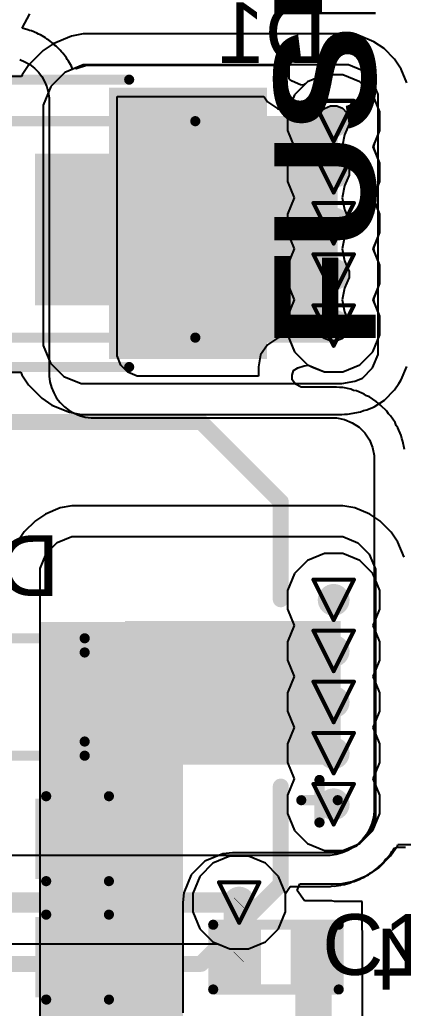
# Model space of a CAD drawing. Header units: inches. Extents: x -5 to 234, y -4 to 104.
# Drawn here: x 7.24 to 12.05, y 6.33 to 18.73 of the extents above; entities that cross this region are included whole.
import ezdxf

# ---------------------------------------------------------------- set-up
doc = ezdxf.new("R2010")
doc.units = ezdxf.units.IN
for name, color, linetype in [('Bottom Layer', 5, 'Continuous'), ('Bottom Overlay', 54, 'Continuous'), ('Bottom Paste', 16, 'Continuous'), ('Bottom Solder', 6, 'Continuous'), ('Drill Drawing', 1, 'Continuous'), ('GND', 16, 'Continuous'), ('POWER', 76, 'Continuous'), ('Top Layer', 1, 'Continuous'), ('Top Overlay', 2, 'Continuous'), ('Top Paste', 8, 'Continuous'), ('Top Solder', 216, 'Continuous'), ('Via Holes', 16, 'Continuous')]:
    doc.layers.add(name, color=color, linetype=linetype)
doc.styles.add('Arial', font='', dxfattribs={"height": 0.2})
doc.styles.add('Arial Black_Bold', font='', dxfattribs={"height": 0.2})
doc.styles.get('Arial').set_extended_font_data('Arial')
doc.styles.get('Arial Black_Bold').set_extended_font_data('Arial Black', bold=True)

# ---------------------------------------------------------------- blocks, each defined once
blk = doc.blocks.new('R___0402_B_63')
at = {"layer": 'Bottom Layer'}
for points in [[(-0.241, 0.317), (-0.241, -0.318), (-0.699, -0.318), (-0.699, 0.317)], [(0.699, 0.317), (0.699, -0.318), (0.241, -0.318), (0.241, 0.317)]]:
    blk.add_hatch(color=5, dxfattribs=at).paths.add_polyline_path(points)
at = {"layer": 'Bottom Paste'}
for points in [[(-0.241, 0.317), (-0.241, -0.318), (-0.699, -0.318), (-0.699, 0.317)], [(0.699, 0.317), (0.699, -0.318), (0.241, -0.318), (0.241, 0.317)]]:
    blk.add_hatch(color=16, dxfattribs=at).paths.add_polyline_path(points)
at = {"layer": 'Bottom Solder'}
for points in [[(-0.186, 0.373), (-0.186, -0.373), (-0.754, -0.373), (-0.754, 0.373)], [(0.754, 0.373), (0.754, -0.373), (0.186, -0.373), (0.186, 0.373)]]:
    blk.add_hatch(color=6, dxfattribs=at).paths.add_polyline_path(points)
at = {"layer": 'Bottom Overlay'}
for points, const_width in [([(-0.787, 0.406), (0.787, 0.406)], 0.127), ([(-0.787, -0.406), (-0.787, 0.406)], 0.127), ([(-0.813, 0.432), (0.813, 0.432)], 0.00323), ([(0.787, -0.406), (0.787, 0.406)], 0.127), ([(-0.787, -0.406), (0.787, -0.406)], 0.127)]:
    blk.add_lwpolyline(points, dxfattribs=dict(at, const_width=const_width))
for points, const_width in [([(-0.819, 0.406, 1), (-0.756, 0.406, 1)], 0.0635), ([(-0.819, 0.406, 1), (-0.756, 0.406, 1)], 0.0635), ([(-0.814, 0.432, 1), (-0.812, 0.432, 1)], 0.00161), ([(0.756, 0.406, 1), (0.819, 0.406, 1)], 0.0635), ([(0.756, 0.406, 1), (0.819, 0.406, 1)], 0.0635), ([(0.812, 0.432, 1), (0.814, 0.432, 1)], 0.00161), ([(-0.819, -0.406, 1), (-0.756, -0.406, 1)], 0.0635), ([(-0.819, -0.406, 1), (-0.756, -0.406, 1)], 0.0635), ([(0.756, -0.406, 1), (0.819, -0.406, 1)], 0.0635), ([(0.756, -0.406, 1), (0.819, -0.406, 1)], 0.0635)]:
    blk.add_lwpolyline(points, format="xyb", close=True, dxfattribs=dict(at, const_width=const_width))
blk = doc.blocks.new('F____1812__100')
at = {"layer": 'Top Layer'}
for points in [[(-3.38, 1.6), (-1.6, 1.6), (-1.6, -1.6), (-3.38, -1.6)], [(1.6, 1.6), (3.38, 1.6), (3.38, -1.6), (1.6, -1.6)]]:
    blk.add_hatch(color=1, dxfattribs=at).paths.add_polyline_path(points)
at = {"layer": 'Top Paste'}
for points in [[(-3.38, 1.6), (-1.6, 1.6), (-1.6, -1.6), (-3.38, -1.6)], [(1.6, 1.6), (3.38, 1.6), (3.38, -1.6), (1.6, -1.6)]]:
    blk.add_hatch(color=8, dxfattribs=at).paths.add_polyline_path(points)
at = {"layer": 'Top Solder'}
for points in [[(-3.482, 1.702), (-1.498, 1.702), (-1.498, -1.702), (-3.482, -1.702)], [(1.498, 1.702), (3.482, 1.702), (3.482, -1.702), (1.498, -1.702)]]:
    blk.add_hatch(color=216, dxfattribs=at).paths.add_polyline_path(points)
at = {"layer": 'Top Overlay', "const_width": 0.127}
for points in [[(1.854, 1.803), (-1.753, 1.803)], [(1.854, -1.803), (-1.753, -1.803)]]:
    blk.add_lwpolyline(points, dxfattribs=at)
at = {"layer": 'Top Overlay', "const_width": 0.0635}
for points in [[(-1.784, 1.803, 1), (-1.721, 1.803, 1)], [(1.822, 1.803, 1), (1.886, 1.803, 1)], [(-1.784, -1.803, 1), (-1.721, -1.803, 1)], [(1.822, -1.803, 1), (1.886, -1.803, 1)]]:
    blk.add_lwpolyline(points, format="xyb", close=True, dxfattribs=at)
blk = doc.blocks.new('SOD_323__B_______________B_121')
at = {"layer": 'Bottom Layer'}
for points in [[(-0.75, -0.45), (-1.55, -0.45), (-1.55, 0.45), (-0.75, 0.45)], [(1.55, -0.45), (0.75, -0.45), (0.75, 0.45), (1.55, 0.45)]]:
    blk.add_hatch(color=5, dxfattribs=at).paths.add_polyline_path(points)
at = {"layer": 'Bottom Paste'}
for points in [[(-0.75, -0.45), (-1.55, -0.45), (-1.55, 0.45), (-0.75, 0.45)], [(1.55, -0.45), (0.75, -0.45), (0.75, 0.45), (1.55, 0.45)]]:
    blk.add_hatch(color=16, dxfattribs=at).paths.add_polyline_path(points)
at = {"layer": 'Bottom Solder'}
for points in [[(-0.695, -0.505), (-1.605, -0.505), (-1.605, 0.505), (-0.695, 0.505)], [(1.605, -0.505), (0.695, -0.505), (0.695, 0.505), (1.605, 0.505)]]:
    blk.add_hatch(color=6, dxfattribs=at).paths.add_polyline_path(points)
at = {"layer": 'Bottom Overlay', "const_width": 0.127}
for points in [[(-0.94, 0.559), (-0.94, 0.737)], [(-0.914, 0.737), (0.94, 0.737)], [(0.94, 0.559), (0.94, 0.737)], [(-0.94, -0.737), (-0.94, -0.559)], [(0.94, -0.737), (0.94, -0.559)], [(-0.914, -0.737), (0.94, -0.737)]]:
    blk.add_lwpolyline(points, dxfattribs=at)
at = {"layer": 'Bottom Overlay', "const_width": 0.0635}
for points in [[(-0.972, 0.737, 1), (-0.908, 0.737, 1)], [(-0.946, 0.737, 1), (-0.883, 0.737, 1)], [(0.908, 0.737, 1), (0.972, 0.737, 1)], [(0.908, 0.737, 1), (0.972, 0.737, 1)], [(-0.972, 0.559, 1), (-0.908, 0.559, 1)], [(0.908, 0.559, 1), (0.972, 0.559, 1)], [(-0.972, -0.559, 1), (-0.908, -0.559, 1)], [(0.908, -0.559, 1), (0.972, -0.559, 1)], [(-0.972, -0.737, 1), (-0.908, -0.737, 1)], [(-0.946, -0.737, 1), (-0.883, -0.737, 1)], [(0.908, -0.737, 1), (0.972, -0.737, 1)], [(0.908, -0.737, 1), (0.972, -0.737, 1)]]:
    blk.add_lwpolyline(points, format="xyb", close=True, dxfattribs=at)
blk = doc.blocks.new('SMA_B_122')
at = {"layer": 'Bottom Layer'}
for points in [[(-3.25, 0.85), (-0.75, 0.85), (-0.75, -0.85), (-3.25, -0.85)], [(0.75, 0.85), (3.25, 0.85), (3.25, -0.85), (0.75, -0.85)]]:
    blk.add_hatch(color=5, dxfattribs=at).paths.add_polyline_path(points)
at = {"layer": 'Bottom Overlay'}
for points in [[(-4.445, -1.422), (-3.278, -1.422), (-3.278, 1.422), (-4.445, 1.422)], [(-3.3, 0.924), (-2.596, 0.924), (-2.596, 1.422), (-3.3, 1.422)], [(-3.3, -1.422), (-2.596, -1.422), (-2.596, -0.924), (-3.3, -0.924)]]:
    blk.add_hatch(color=54, dxfattribs=at).paths.add_polyline_path(points)
at = {"layer": 'Bottom Paste'}
for points in [[(-3.25, 0.85), (-0.75, 0.85), (-0.75, -0.85), (-3.25, -0.85)], [(0.75, 0.85), (3.25, 0.85), (3.25, -0.85), (0.75, -0.85)]]:
    blk.add_hatch(color=16, dxfattribs=at).paths.add_polyline_path(points)
at = {"layer": 'Bottom Solder'}
for points in [[(-3.352, 0.952), (-0.648, 0.952), (-0.648, -0.952), (-3.352, -0.952)], [(0.648, 0.952), (3.352, 0.952), (3.352, -0.952), (0.648, -0.952)]]:
    blk.add_hatch(color=6, dxfattribs=at).paths.add_polyline_path(points)
at = {"layer": 'Bottom Overlay', "const_width": 0.127}
for points in [[(2.061, 1.358), (-2.658, 1.358)], [(2.061, 1.358), (2.061, 1.012)], [(2.061, -1.012), (2.061, -1.358)], [(2.061, -1.358), (-2.658, -1.358)]]:
    blk.add_lwpolyline(points, dxfattribs=at)
at = {"layer": 'Bottom Overlay', "const_width": 0.0635}
for points in [[(-2.69, 1.358, 1), (-2.626, 1.358, 1)], [(2.029, 1.358, 1), (2.093, 1.358, 1)], [(2.029, 1.358, 1), (2.093, 1.358, 1)], [(2.029, 1.012, 1), (2.093, 1.012, 1)], [(2.029, -1.012, 1), (2.093, -1.012, 1)], [(-2.69, -1.358, 1), (-2.626, -1.358, 1)], [(2.029, -1.358, 1), (2.093, -1.358, 1)], [(2.029, -1.358, 1), (2.093, -1.358, 1)]]:
    blk.add_lwpolyline(points, format="xyb", close=True, dxfattribs=at)
blk = doc.blocks.new('C___0603_B_155')
at = {"layer": 'Bottom Layer'}
for points in [[(-1.143, -0.445), (-1.143, 0.445), (-0.381, 0.445), (-0.381, -0.445)], [(0.381, -0.445), (0.381, 0.445), (1.143, 0.445), (1.143, -0.445)]]:
    blk.add_hatch(color=5, dxfattribs=at).paths.add_polyline_path(points)
at = {"layer": 'Bottom Paste'}
for points in [[(-1.143, -0.445), (-1.143, 0.445), (-0.381, 0.445), (-0.381, -0.445)], [(0.381, -0.445), (0.381, 0.445), (1.143, 0.445), (1.143, -0.445)]]:
    blk.add_hatch(color=16, dxfattribs=at).paths.add_polyline_path(points)
at = {"layer": 'Bottom Solder'}
for points in [[(-1.203, -0.504), (-1.203, 0.504), (-0.321, 0.504), (-0.321, -0.504)], [(0.321, -0.504), (0.321, 0.504), (1.203, 0.504), (1.203, -0.504)]]:
    blk.add_hatch(color=6, dxfattribs=at).paths.add_polyline_path(points)
at = {"layer": 'Bottom Overlay', "const_width": 0.127}
for points in [[(-1.245, 0.533), (-0.457, 0.533)], [(-1.245, -0.533), (-1.245, 0.533)], [(0.457, 0.533), (1.245, 0.533)], [(1.245, -0.533), (1.245, 0.533)], [(-1.245, -0.533), (-0.457, -0.533)], [(0.457, -0.533), (1.245, -0.533)]]:
    blk.add_lwpolyline(points, dxfattribs=at)
at = {"layer": 'Bottom Overlay', "const_width": 0.0635}
for points in [[(-1.276, 0.533, 1), (-1.213, 0.533, 1)], [(-1.276, 0.533, 1), (-1.213, 0.533, 1)], [(-0.489, 0.533, 1), (-0.425, 0.533, 1)], [(0.425, 0.533, 1), (0.489, 0.533, 1)], [(1.213, 0.533, 1), (1.276, 0.533, 1)], [(1.213, 0.533, 1), (1.276, 0.533, 1)], [(-1.276, -0.533, 1), (-1.213, -0.533, 1)], [(-1.276, -0.533, 1), (-1.213, -0.533, 1)], [(-0.489, -0.533, 1), (-0.425, -0.533, 1)], [(0.425, -0.533, 1), (0.489, -0.533, 1)], [(1.213, -0.533, 1), (1.276, -0.533, 1)], [(1.213, -0.533, 1), (1.276, -0.533, 1)]]:
    blk.add_lwpolyline(points, format="xyb", close=True, dxfattribs=at)
blk = doc.blocks.new('C___0603_B_156')
at = {"layer": 'Bottom Layer'}
for points in [[(-1.143, -0.445), (-1.143, 0.445), (-0.381, 0.445), (-0.381, -0.445)], [(0.381, -0.445), (0.381, 0.445), (1.143, 0.445), (1.143, -0.445)]]:
    blk.add_hatch(color=5, dxfattribs=at).paths.add_polyline_path(points)
at = {"layer": 'Bottom Paste'}
for points in [[(-1.143, -0.445), (-1.143, 0.445), (-0.381, 0.445), (-0.381, -0.445)], [(0.381, -0.445), (0.381, 0.445), (1.143, 0.445), (1.143, -0.445)]]:
    blk.add_hatch(color=16, dxfattribs=at).paths.add_polyline_path(points)
at = {"layer": 'Bottom Solder'}
for points in [[(-1.203, -0.504), (-1.203, 0.504), (-0.321, 0.504), (-0.321, -0.504)], [(0.321, -0.504), (0.321, 0.504), (1.203, 0.504), (1.203, -0.504)]]:
    blk.add_hatch(color=6, dxfattribs=at).paths.add_polyline_path(points)
at = {"layer": 'Bottom Overlay', "const_width": 0.127}
for points in [[(-1.245, -0.533), (-1.245, 0.533)], [(-1.245, 0.533), (-0.457, 0.533)], [(0.457, 0.533), (1.245, 0.533)], [(1.245, -0.533), (1.245, 0.533)], [(-1.245, -0.533), (-0.457, -0.533)], [(0.457, -0.533), (1.245, -0.533)]]:
    blk.add_lwpolyline(points, dxfattribs=at)
at = {"layer": 'Bottom Overlay', "const_width": 0.0635}
for points in [[(-1.276, 0.533, 1), (-1.213, 0.533, 1)], [(-1.276, 0.533, 1), (-1.213, 0.533, 1)], [(-0.489, 0.533, 1), (-0.425, 0.533, 1)], [(0.425, 0.533, 1), (0.489, 0.533, 1)], [(1.213, 0.533, 1), (1.276, 0.533, 1)], [(1.213, 0.533, 1), (1.276, 0.533, 1)], [(-1.276, -0.533, 1), (-1.213, -0.533, 1)], [(-1.276, -0.533, 1), (-1.213, -0.533, 1)], [(-0.489, -0.533, 1), (-0.425, -0.533, 1)], [(0.425, -0.533, 1), (0.489, -0.533, 1)], [(1.213, -0.533, 1), (1.276, -0.533, 1)], [(1.213, -0.533, 1), (1.276, -0.533, 1)]]:
    blk.add_lwpolyline(points, format="xyb", close=True, dxfattribs=at)
blk = doc.blocks.new('25SVPF47M_157')
at = {"layer": 'Top Layer'}
for points in [[(-1.55, -0.8), (-4.05, -0.8), (-4.05, 0.8), (-1.55, 0.8)], [(4.05, -0.8), (1.55, -0.8), (1.55, 0.8), (4.05, 0.8)]]:
    blk.add_hatch(color=1, dxfattribs=at).paths.add_polyline_path(points)
at = {"layer": 'Top Paste'}
for points in [[(-1.55, -0.8), (-4.05, -0.8), (-4.05, 0.8), (-1.55, 0.8)], [(4.05, -0.8), (1.55, -0.8), (1.55, 0.8), (4.05, 0.8)]]:
    blk.add_hatch(color=8, dxfattribs=at).paths.add_polyline_path(points)
at = {"layer": 'Top Solder'}
for points in [[(-1.448, -0.902), (-4.152, -0.902), (-4.152, 0.902), (-1.448, 0.902)], [(4.152, -0.902), (1.448, -0.902), (1.448, 0.902), (4.152, 0.902)]]:
    blk.add_hatch(color=216, dxfattribs=at).paths.add_polyline_path(points)
at = {"layer": 'Top Overlay'}
for points, const_width in [([(-2.4, 3.4), (-3.4, 2.4)], 0.2), ([(3.4, 3.4), (-2.4, 3.4)], 0.2), ([(3.4, 3.4), (3.4, 1.175)], 0.2), ([(-3.4, 2.4), (-3.4, 1.175)], 0.2), ([(-3.886, 1.626), (-3.886, 1.092)], 0.127), ([(-3.658, 1.346), (-4.115, 1.346)], 0.127), ([(-3.4, -2.4), (-3.4, -1.175)], 0.2), ([(3.4, -1.175), (3.4, -3.4)], 0.2), ([(-2.4, -3.4), (-3.4, -2.4)], 0.2), ([(3.4, -3.4), (-2.4, -3.4)], 0.2)]:
    blk.add_lwpolyline(points, dxfattribs=dict(at, const_width=const_width))
for points, const_width in [([(-2.45, 3.4, 1), (-2.35, 3.4, 1)], 0.1), ([(-2.45, 3.4, 1), (-2.35, 3.4, 1)], 0.1), ([(3.35, 3.4, 1), (3.45, 3.4, 1)], 0.1), ([(3.35, 3.4, 1), (3.45, 3.4, 1)], 0.1), ([(-3.45, 2.4, 1), (-3.35, 2.4, 1)], 0.1), ([(-3.45, 2.4, 1), (-3.35, 2.4, 1)], 0.1), ([(-3.918, 1.626, 1), (-3.854, 1.626, 1)], 0.0635), ([(-4.147, 1.346, 1), (-4.083, 1.346, 1)], 0.0635), ([(-3.689, 1.346, 1), (-3.626, 1.346, 1)], 0.0635), ([(-3.45, 1.175, 1), (-3.35, 1.175, 1)], 0.1), ([(3.35, 1.175, 1), (3.45, 1.175, 1)], 0.1), ([(-3.918, 1.092, 1), (-3.854, 1.092, 1)], 0.0635), ([(-3.45, -1.175, 1), (-3.35, -1.175, 1)], 0.1), ([(3.35, -1.175, 1), (3.45, -1.175, 1)], 0.1), ([(-3.45, -2.4, 1), (-3.35, -2.4, 1)], 0.1), ([(-3.45, -2.4, 1), (-3.35, -2.4, 1)], 0.1), ([(-2.45, -3.4, 1), (-2.35, -3.4, 1)], 0.1), ([(-2.45, -3.4, 1), (-2.35, -3.4, 1)], 0.1), ([(3.35, -3.4, 1), (3.45, -3.4, 1)], 0.1), ([(3.35, -3.4, 1), (3.45, -3.4, 1)], 0.1)]:
    blk.add_lwpolyline(points, format="xyb", close=True, dxfattribs=dict(at, const_width=const_width))

msp = doc.modelspace()

# ---------------------------------------------------------------- hatches: boundary and pattern name
at = {"layer": 'Bottom Layer'}
h = msp.add_hatch(color=5, dxfattribs=at)
edge = h.paths.add_edge_path()
edge.add_arc((11.176, 17.463), 0.2, 0, 360)
h = msp.add_hatch(color=5, dxfattribs=at)
edge = h.paths.add_edge_path()
edge.add_arc((11.176, 16.821), 0.2, 0, 360)
h = msp.add_hatch(color=5, dxfattribs=at)
edge = h.paths.add_edge_path()
edge.add_arc((11.176, 16.18), 0.2, 0, 360)
h = msp.add_hatch(color=5, dxfattribs=at)
edge = h.paths.add_edge_path()
edge.add_arc((11.176, 15.538), 0.2, 0, 360)
h = msp.add_hatch(color=5, dxfattribs=at)
edge = h.paths.add_edge_path()
edge.add_arc((11.176, 14.897), 0.2, 0, 360)
h = msp.add_hatch(color=5, dxfattribs=at)
edge = h.paths.add_edge_path()
edge.add_arc((11.176, 11.455), 0.2, 0, 360)
for points in [[(7.493, 2.794), (9.284, 2.794), (9.284, 11.176), (7.493, 11.176)], [(10.693, 3.556), (11.151, 3.556), (11.151, 7.29), (10.693, 7.29)]]:
    msp.add_hatch(color=5, dxfattribs=at).paths.add_polyline_path(points)
h = msp.add_hatch(color=5, dxfattribs=at)
edge = h.paths.add_edge_path()
edge.add_arc((11.176, 10.814), 0.2, 0, 360)
h = msp.add_hatch(color=5, dxfattribs=at)
edge = h.paths.add_edge_path()
edge.add_arc((11.176, 10.173), 0.2, 0, 360)
h = msp.add_hatch(color=5, dxfattribs=at)
edge = h.paths.add_edge_path()
edge.add_arc((11.176, 9.531), 0.2, 0, 360)
h = msp.add_hatch(color=5, dxfattribs=at)
edge = h.paths.add_edge_path()
edge.add_arc((11.176, 8.89), 0.2, 0, 360)
h = msp.add_hatch(color=5, dxfattribs=at)
edge = h.paths.add_edge_path()
edge.add_arc((9.99, 7.656), 0.2, 0, 360)
at = {"layer": 'GND'}
h = msp.add_hatch(color=16, dxfattribs=at)
edge = h.paths.add_edge_path()
edge.add_arc((11.176, 17.463), 0.2, 0, 360)
h = msp.add_hatch(color=16, dxfattribs=at)
edge = h.paths.add_edge_path()
edge.add_arc((11.176, 16.821), 0.2, 0, 360)
h = msp.add_hatch(color=16, dxfattribs=at)
edge = h.paths.add_edge_path()
edge.add_arc((11.176, 16.18), 0.2, 0, 360)
h = msp.add_hatch(color=16, dxfattribs=at)
edge = h.paths.add_edge_path()
edge.add_arc((11.176, 15.538), 0.2, 0, 360)
h = msp.add_hatch(color=16, dxfattribs=at)
edge = h.paths.add_edge_path()
edge.add_arc((11.176, 14.897), 0.2, 0, 360)
h = msp.add_hatch(color=16, dxfattribs=at)
edge = h.paths.add_edge_path()
edge.add_arc((11.176, 11.455), 0.2, 0, 360)
h = msp.add_hatch(color=16, dxfattribs=at)
edge = h.paths.add_edge_path()
edge.add_arc((11.176, 10.814), 0.2, 0, 360)
h = msp.add_hatch(color=16, dxfattribs=at)
edge = h.paths.add_edge_path()
edge.add_arc((11.176, 10.173), 0.2, 0, 360)
h = msp.add_hatch(color=16, dxfattribs=at)
edge = h.paths.add_edge_path()
edge.add_arc((11.176, 9.531), 0.2, 0, 360)
h = msp.add_hatch(color=16, dxfattribs=at)
edge = h.paths.add_edge_path()
edge.add_arc((11.176, 8.89), 0.2, 0, 360)
h = msp.add_hatch(color=16, dxfattribs=at)
edge = h.paths.add_edge_path()
edge.add_arc((9.99, 7.656), 0.2, 0, 360)
at = {"layer": 'POWER'}
h = msp.add_hatch(color=76, dxfattribs=at)
edge = h.paths.add_edge_path()
edge.add_arc((11.176, 17.463), 0.2, 0, 360)
h = msp.add_hatch(color=76, dxfattribs=at)
edge = h.paths.add_edge_path()
edge.add_arc((11.176, 16.821), 0.2, 0, 360)
h = msp.add_hatch(color=76, dxfattribs=at)
edge = h.paths.add_edge_path()
edge.add_arc((11.176, 16.18), 0.2, 0, 360)
h = msp.add_hatch(color=76, dxfattribs=at)
edge = h.paths.add_edge_path()
edge.add_arc((11.176, 15.538), 0.2, 0, 360)
h = msp.add_hatch(color=76, dxfattribs=at)
edge = h.paths.add_edge_path()
edge.add_arc((11.176, 14.897), 0.2, 0, 360)
h = msp.add_hatch(color=76, dxfattribs=at)
edge = h.paths.add_edge_path()
edge.add_arc((11.176, 11.455), 0.2, 0, 360)
h = msp.add_hatch(color=76, dxfattribs=at)
edge = h.paths.add_edge_path()
edge.add_arc((11.176, 10.814), 0.2, 0, 360)
h = msp.add_hatch(color=76, dxfattribs=at)
edge = h.paths.add_edge_path()
edge.add_arc((11.176, 10.173), 0.2, 0, 360)
h = msp.add_hatch(color=76, dxfattribs=at)
edge = h.paths.add_edge_path()
edge.add_arc((11.176, 9.531), 0.2, 0, 360)
h = msp.add_hatch(color=76, dxfattribs=at)
edge = h.paths.add_edge_path()
edge.add_arc((11.176, 8.89), 0.2, 0, 360)
h = msp.add_hatch(color=76, dxfattribs=at)
edge = h.paths.add_edge_path()
edge.add_arc((9.99, 7.656), 0.2, 0, 360)
at = {"layer": 'Top Layer'}
h = msp.add_hatch(color=1, dxfattribs=at)
edge = h.paths.add_edge_path()
edge.add_arc((11.176, 17.463), 0.2, 0, 360)
h = msp.add_hatch(color=1, dxfattribs=at)
edge = h.paths.add_edge_path()
edge.add_arc((11.176, 16.821), 0.2, 0, 360)
h = msp.add_hatch(color=1, dxfattribs=at)
edge = h.paths.add_edge_path()
edge.add_arc((11.176, 16.18), 0.2, 0, 360)
h = msp.add_hatch(color=1, dxfattribs=at)
edge = h.paths.add_edge_path()
edge.add_arc((11.176, 15.538), 0.2, 0, 360)
h = msp.add_hatch(color=1, dxfattribs=at)
edge = h.paths.add_edge_path()
edge.add_arc((11.176, 14.897), 0.2, 0, 360)
h = msp.add_hatch(color=1, dxfattribs=at)
edge = h.paths.add_edge_path()
edge.add_arc((11.176, 11.455), 0.2, 0, 360)
h = msp.add_hatch(color=1, dxfattribs=at)
edge = h.paths.add_edge_path()
edge.add_arc((11.176, 10.814), 0.2, 0, 360)
h = msp.add_hatch(color=1, dxfattribs=at)
edge = h.paths.add_edge_path()
edge.add_arc((11.176, 10.173), 0.2, 0, 360)
h = msp.add_hatch(color=1, dxfattribs=at)
edge = h.paths.add_edge_path()
edge.add_arc((11.176, 9.531), 0.2, 0, 360)
h = msp.add_hatch(color=1, dxfattribs=at)
edge = h.paths.add_edge_path()
edge.add_arc((11.176, 8.89), 0.2, 0, 360)
h = msp.add_hatch(color=1, dxfattribs=at)
edge = h.paths.add_edge_path()
edge.add_arc((9.99, 7.656), 0.2, 0, 360)
at = {"layer": 'Via Holes'}
h = msp.add_hatch(color=7, dxfattribs=at)
edge = h.paths.add_edge_path()
edge.add_arc((11.176, 17.463), 0.1, 0, 360)
h = msp.add_hatch(color=7, dxfattribs=at)
edge = h.paths.add_edge_path()
edge.add_arc((11.176, 16.821), 0.1, 0, 360)
h = msp.add_hatch(color=7, dxfattribs=at)
edge = h.paths.add_edge_path()
edge.add_arc((11.176, 16.18), 0.1, 0, 360)
h = msp.add_hatch(color=7, dxfattribs=at)
edge = h.paths.add_edge_path()
edge.add_arc((11.176, 15.538), 0.1, 0, 360)
h = msp.add_hatch(color=7, dxfattribs=at)
edge = h.paths.add_edge_path()
edge.add_arc((11.176, 14.897), 0.1, 0, 360)
h = msp.add_hatch(color=7, dxfattribs=at)
edge = h.paths.add_edge_path()
edge.add_arc((11.176, 11.455), 0.1, 0, 360)
h = msp.add_hatch(color=7, dxfattribs=at)
edge = h.paths.add_edge_path()
edge.add_arc((11.176, 10.814), 0.1, 0, 360)
h = msp.add_hatch(color=7, dxfattribs=at)
edge = h.paths.add_edge_path()
edge.add_arc((11.176, 10.173), 0.1, 0, 360)
h = msp.add_hatch(color=7, dxfattribs=at)
edge = h.paths.add_edge_path()
edge.add_arc((11.176, 9.531), 0.1, 0, 360)
h = msp.add_hatch(color=7, dxfattribs=at)
edge = h.paths.add_edge_path()
edge.add_arc((11.176, 8.89), 0.1, 0, 360)
h = msp.add_hatch(color=7, dxfattribs=at)
edge = h.paths.add_edge_path()
edge.add_arc((9.99, 7.656), 0.1, 0, 360)

# ---------------------------------------------------------------- linework, layer by layer
at = {"layer": 'Bottom Layer'}
for p, q in [((7.887, 18.527), (7.656, 18.431)), ((8.035, 18.556), (7.887, 18.527)), ((7.887, 18.527), (7.887, 18.527)), ((7.887, 18.527), (7.887, 18.527)), ((8.16, 18.556), (8.035, 18.556)), ((8.035, 18.556), (8.035, 18.556)), ((8.035, 18.556), (8.035, 18.556)), ((11.363, 18.556), (8.16, 18.556)), ((11.512, 18.527), (11.363, 18.556)), ((11.682, 18.456), (11.512, 18.527)), ((7.656, 18.431), (7.53, 18.347)), ((7.656, 18.431), (7.656, 18.431)), ((11.808, 18.372), (11.682, 18.456)), ((11.939, 18.241), (11.808, 18.372)), ((7.53, 18.347), (7.353, 18.17)), ((12.023, 18.115), (11.939, 18.241)), ((7.353, 18.17), (7.269, 18.044)), ((8.035, 18.168), (7.804, 18.072)), ((8.16, 18.168), (8.035, 18.168)), ((11.363, 18.168), (8.16, 18.168)), ((11.534, 18.097), (11.363, 18.168)), ((12.094, 17.945), (12.023, 18.115)), ((7.26, 18.024), (7.068, 18.024)), ((7.269, 18.044), (7.26, 18.024)), ((7.804, 18.072), (7.627, 17.895)), ((11.664, 17.967), (11.534, 18.097)), ((7.627, 17.895), (7.532, 17.664)), ((11.735, 17.796), (11.664, 17.967)), ((11.735, 14.623), (11.735, 17.796)), ((7.532, 17.664), (7.532, 17.539)), ((7.532, 17.539), (7.532, 14.765)), ((7.532, 17.539), (7.532, 17.539)), ((7.532, 14.765), (7.532, 14.646)), ((7.532, 14.646), (7.623, 14.427)), ((11.665, 14.365), (11.735, 14.533)), ((11.735, 14.533), (11.735, 14.623)), ((7.623, 14.427), (7.791, 14.259)), ((7.057, 14.312), (7.25, 14.312)), ((7.25, 14.312), (7.264, 14.278)), ((7.264, 14.278), (7.348, 14.152)), ((11.537, 14.237), (11.665, 14.365)), ((12.024, 14.217), (12.094, 14.384)), ((7.348, 14.152), (7.516, 13.984)), ((7.791, 14.259), (8.01, 14.168)), ((8.01, 14.168), (8.129, 14.168)), ((8.129, 14.168), (8.129, 14.168)), ((8.129, 14.168), (11.279, 14.168)), ((11.279, 14.168), (11.442, 14.198)), ((11.442, 14.198), (11.537, 14.237)), ((11.94, 14.091), (11.993, 14.169)), ((11.993, 14.169), (12.024, 14.217)), ((11.812, 13.963), (11.94, 14.091)), ((11.94, 14.091), (11.94, 14.091)), ((7.516, 13.984), (7.516, 13.984)), ((7.516, 13.984), (7.642, 13.9)), ((7.642, 13.9), (7.861, 13.809)), ((11.686, 13.878), (11.812, 13.963)), ((7.861, 13.809), (8.01, 13.78)), ((8.01, 13.78), (8.129, 13.78)), ((8.129, 13.78), (11.279, 13.78)), ((11.279, 13.78), (11.314, 13.786)), ((11.314, 13.786), (11.35, 13.786)), ((11.35, 13.786), (11.512, 13.816)), ((11.512, 13.816), (11.55, 13.831)), ((11.55, 13.831), (11.591, 13.839)), ((11.591, 13.839), (11.686, 13.878)), ((7.56, 12.532), (7.434, 12.448)), ((7.743, 12.608), (7.56, 12.532)), ((7.892, 12.637), (7.743, 12.608)), ((11.293, 12.637), (7.892, 12.637)), ((11.441, 12.608), (11.293, 12.637)), ((11.628, 12.53), (11.441, 12.608)), ((11.754, 12.446), (11.628, 12.53)), ((7.434, 12.448), (7.294, 12.308)), ((11.897, 12.303), (11.754, 12.446)), ((7.294, 12.308), (7.21, 12.182)), ((11.982, 12.177), (11.897, 12.303)), ((7.569, 12.033), (7.709, 12.173)), ((7.709, 12.173), (7.892, 12.249)), ((7.892, 12.249), (11.293, 12.249)), ((11.293, 12.249), (11.48, 12.171)), ((11.48, 12.171), (11.623, 12.028)), ((12.059, 11.99), (11.982, 12.177)), ((7.493, 11.85), (7.569, 12.033)), ((11.623, 12.028), (11.7, 11.841)), ((7.493, 11.751), (7.493, 11.85)), ((11.7, 11.841), (11.7, 11.74)), ((7.493, 2.794), (7.493, 11.751)), ((11.7, 11.74), (11.7, 8.829)), ((11.7, 8.829), (11.7, 8.72)), ((11.7, 8.72), (11.616, 8.518)), ((11.616, 8.518), (11.462, 8.363)), ((11.462, 8.363), (11.26, 8.28)), ((11.891, 8.243), (11.975, 8.369)), ((11.975, 8.369), (11.981, 8.383)), ((11.981, 8.383), (12.173, 8.383)), ((9.784, 8.268), (9.56, 8.175)), ((9.905, 8.28), (9.784, 8.268)), ((11.26, 8.28), (9.905, 8.28)), ((11.737, 8.089), (11.891, 8.243)), ((9.56, 8.175), (9.388, 8.004)), ((11.611, 8.004), (11.737, 8.089)), ((9.388, 8.004), (9.296, 7.78)), ((11.409, 7.921), (11.611, 8.004)), ((10.717, 7.806), (10.751, 7.891)), ((10.751, 7.891), (11.26, 7.891)), ((11.26, 7.891), (11.409, 7.921)), ((9.296, 7.78), (9.284, 7.658)), ((10.811, 7.678), (10.717, 7.806)), ((9.284, 7.658), (9.284, 6.274)), ((11.151, 7.678), (10.811, 7.678)), ((11.188, 7.671), (11.151, 7.678)), ((11.532, 7.671), (11.188, 7.671)), ((11.532, 7.327), (11.532, 7.671)), ((11.539, 7.29), (11.532, 7.327)), ((11.539, 4.52), (11.539, 7.29))]:
    msp.add_line(p, q, dxfattribs=at)
for points, const_width in [([(8.782, 16.104), (8.858, 16.18)], 0.178), ([(8.858, 16.18), (11.176, 16.18)], 0.178), ([(9.986, 6.976), (9.986, 7.652)], 0.381), ([(9.986, 7.652), (9.99, 7.656)], 0.178), ([(9.982, 6.972), (9.986, 6.976)], 0.178)]:
    msp.add_lwpolyline(points, dxfattribs=dict(at, const_width=const_width))
for points, const_width in [([(8.814, 16.18, 1), (8.902, 16.18, 1)], 0.0889), ([(8.814, 16.18, 1), (8.902, 16.18, 1)], 0.0889), ([(11.132, 16.18, 1), (11.22, 16.18, 1)], 0.0889), ([(8.737, 16.104, 1), (8.826, 16.104, 1)], 0.0889), ([(9.891, 7.652, 1), (10.082, 7.652, 1)], 0.191), ([(9.942, 7.652, 1), (10.031, 7.652, 1)], 0.0889), ([(9.946, 7.656, 1), (10.035, 7.656, 1)], 0.0889), ([(9.891, 6.976, 1), (10.082, 6.976, 1)], 0.191), ([(9.938, 6.972, 1), (10.027, 6.972, 1)], 0.0889), ([(9.942, 6.976, 1), (10.031, 6.976, 1)], 0.0889)]:
    msp.add_lwpolyline(points, format="xyb", close=True, dxfattribs=dict(at, const_width=const_width))
at = {"layer": 'Drill Drawing', "const_width": 0.0508}
for points in [[(10.922, 17.717), (11.43, 17.717)], [(10.922, 17.717), (11.176, 17.209)], [(11.176, 17.209), (11.43, 17.717)], [(10.922, 17.075), (11.43, 17.075)], [(10.922, 17.075), (11.176, 16.567)], [(11.176, 16.567), (11.43, 17.075)], [(10.922, 16.434), (11.43, 16.434)], [(10.922, 16.434), (11.176, 15.926)], [(11.176, 15.926), (11.43, 16.434)], [(10.922, 15.792), (11.43, 15.792)], [(10.922, 15.792), (11.176, 15.284)], [(11.176, 15.284), (11.43, 15.792)], [(10.922, 15.151), (11.43, 15.151)], [(10.922, 15.151), (11.176, 14.643)], [(11.176, 14.643), (11.43, 15.151)], [(10.922, 11.709), (11.43, 11.709)], [(10.922, 11.709), (11.176, 11.201)], [(11.176, 11.201), (11.43, 11.709)], [(10.922, 11.068), (11.43, 11.068)], [(10.922, 11.068), (11.176, 10.56)], [(11.176, 10.56), (11.43, 11.068)], [(10.922, 10.427), (11.43, 10.427)], [(10.922, 10.427), (11.176, 9.919)], [(11.176, 9.919), (11.43, 10.427)], [(10.922, 9.785), (11.43, 9.785)], [(10.922, 9.785), (11.176, 9.277)], [(11.176, 9.277), (11.43, 9.785)], [(10.922, 9.144), (11.43, 9.144)], [(10.922, 9.144), (11.176, 8.636)], [(11.176, 8.636), (11.43, 9.144)], [(9.736, 7.91), (10.244, 7.91)], [(9.736, 7.91), (9.99, 7.402)], [(9.99, 7.402), (10.244, 7.91)]]:
    msp.add_lwpolyline(points, dxfattribs=at)
at = {"layer": 'Drill Drawing', "const_width": 0.0254}
for points in [[(10.909, 17.717, 1), (10.935, 17.717, 1)], [(10.909, 17.717, 1), (10.935, 17.717, 1)], [(11.417, 17.717, 1), (11.443, 17.717, 1)], [(11.417, 17.717, 1), (11.443, 17.717, 1)], [(11.163, 17.209, 1), (11.189, 17.209, 1)], [(11.163, 17.209, 1), (11.189, 17.209, 1)], [(10.909, 17.075, 1), (10.935, 17.075, 1)], [(10.909, 17.075, 1), (10.935, 17.075, 1)], [(11.417, 17.075, 1), (11.443, 17.075, 1)], [(11.417, 17.075, 1), (11.443, 17.075, 1)], [(11.163, 16.567, 1), (11.189, 16.567, 1)], [(11.163, 16.567, 1), (11.189, 16.567, 1)], [(10.909, 16.434, 1), (10.935, 16.434, 1)], [(10.909, 16.434, 1), (10.935, 16.434, 1)], [(11.417, 16.434, 1), (11.443, 16.434, 1)], [(11.417, 16.434, 1), (11.443, 16.434, 1)], [(11.163, 15.926, 1), (11.189, 15.926, 1)], [(11.163, 15.926, 1), (11.189, 15.926, 1)], [(10.909, 15.792, 1), (10.935, 15.792, 1)], [(10.909, 15.792, 1), (10.935, 15.792, 1)], [(11.417, 15.792, 1), (11.443, 15.792, 1)], [(11.417, 15.792, 1), (11.443, 15.792, 1)], [(11.163, 15.284, 1), (11.189, 15.284, 1)], [(11.163, 15.284, 1), (11.189, 15.284, 1)], [(10.909, 15.151, 1), (10.935, 15.151, 1)], [(10.909, 15.151, 1), (10.935, 15.151, 1)], [(11.417, 15.151, 1), (11.443, 15.151, 1)], [(11.417, 15.151, 1), (11.443, 15.151, 1)], [(11.163, 14.643, 1), (11.189, 14.643, 1)], [(11.163, 14.643, 1), (11.189, 14.643, 1)], [(10.909, 11.709, 1), (10.935, 11.709, 1)], [(10.909, 11.709, 1), (10.935, 11.709, 1)], [(11.417, 11.709, 1), (11.443, 11.709, 1)], [(11.417, 11.709, 1), (11.443, 11.709, 1)], [(11.163, 11.201, 1), (11.189, 11.201, 1)], [(11.163, 11.201, 1), (11.189, 11.201, 1)], [(10.909, 11.068, 1), (10.935, 11.068, 1)], [(10.909, 11.068, 1), (10.935, 11.068, 1)], [(11.417, 11.068, 1), (11.443, 11.068, 1)], [(11.417, 11.068, 1), (11.443, 11.068, 1)], [(11.163, 10.56, 1), (11.189, 10.56, 1)], [(11.163, 10.56, 1), (11.189, 10.56, 1)], [(10.909, 10.427, 1), (10.935, 10.427, 1)], [(10.909, 10.427, 1), (10.935, 10.427, 1)], [(11.417, 10.427, 1), (11.443, 10.427, 1)], [(11.417, 10.427, 1), (11.443, 10.427, 1)], [(11.163, 9.919, 1), (11.189, 9.919, 1)], [(11.163, 9.919, 1), (11.189, 9.919, 1)], [(10.909, 9.785, 1), (10.935, 9.785, 1)], [(10.909, 9.785, 1), (10.935, 9.785, 1)], [(11.417, 9.785, 1), (11.443, 9.785, 1)], [(11.417, 9.785, 1), (11.443, 9.785, 1)], [(11.163, 9.277, 1), (11.189, 9.277, 1)], [(11.163, 9.277, 1), (11.189, 9.277, 1)], [(10.909, 9.144, 1), (10.935, 9.144, 1)], [(10.909, 9.144, 1), (10.935, 9.144, 1)], [(11.417, 9.144, 1), (11.443, 9.144, 1)], [(11.417, 9.144, 1), (11.443, 9.144, 1)], [(11.163, 8.636, 1), (11.189, 8.636, 1)], [(11.163, 8.636, 1), (11.189, 8.636, 1)], [(9.724, 7.91, 1), (9.749, 7.91, 1)], [(9.724, 7.91, 1), (9.749, 7.91, 1)], [(10.232, 7.91, 1), (10.257, 7.91, 1)], [(10.232, 7.91, 1), (10.257, 7.91, 1)], [(9.978, 7.402, 1), (10.003, 7.402, 1)], [(9.978, 7.402, 1), (10.003, 7.402, 1)]]:
    msp.add_lwpolyline(points, format="xyb", close=True, dxfattribs=at)
at = {"layer": 'GND'}
for p, q in [((11.06, 18.044), (10.847, 17.955)), ((11.292, 18.044), (11.06, 18.044)), ((11.505, 17.955), (11.292, 18.044)), ((10.847, 17.955), (10.683, 17.792)), ((11.669, 17.792), (11.505, 17.955)), ((10.683, 17.792), (10.595, 17.578)), ((11.757, 17.578), (11.669, 17.792)), ((10.595, 17.578), (10.595, 17.347)), ((11.757, 17.347), (11.757, 17.578)), ((10.595, 17.347), (10.68, 17.142)), ((11.672, 17.142), (11.757, 17.347)), ((10.68, 17.142), (10.595, 16.937)), ((11.757, 16.937), (11.672, 17.142)), ((10.595, 16.937), (10.595, 16.706)), ((11.757, 16.706), (11.757, 16.937)), ((10.595, 16.706), (10.68, 16.5)), ((11.672, 16.5), (11.757, 16.706)), ((10.68, 16.5), (10.595, 16.295)), ((11.757, 16.295), (11.672, 16.5)), ((10.595, 16.295), (10.595, 16.064)), ((11.757, 16.064), (11.757, 16.295)), ((10.595, 16.064), (10.68, 15.859)), ((11.672, 15.859), (11.757, 16.064)), ((10.68, 15.859), (10.595, 15.654)), ((11.757, 15.654), (11.672, 15.859)), ((10.595, 15.654), (10.595, 15.423)), ((11.757, 15.423), (11.757, 15.654)), ((10.595, 15.423), (10.68, 15.218)), ((11.672, 15.218), (11.757, 15.423)), ((10.68, 15.218), (10.595, 15.013)), ((11.757, 15.013), (11.672, 15.218)), ((10.595, 15.013), (10.595, 14.781)), ((11.757, 14.781), (11.757, 15.013)), ((10.595, 14.781), (10.683, 14.568)), ((11.669, 14.568), (11.757, 14.781)), ((10.683, 14.568), (10.847, 14.404)), ((11.505, 14.404), (11.669, 14.568)), ((10.847, 14.404), (11.06, 14.316)), ((11.292, 14.316), (11.505, 14.404)), ((11.06, 14.316), (11.292, 14.316)), ((11.06, 12.036), (10.847, 11.948)), ((11.292, 12.036), (11.06, 12.036)), ((11.505, 11.948), (11.292, 12.036)), ((10.847, 11.948), (10.683, 11.785)), ((11.669, 11.785), (11.505, 11.948)), ((10.683, 11.785), (10.595, 11.571)), ((11.757, 11.571), (11.669, 11.785)), ((10.595, 11.571), (10.595, 11.34)), ((11.757, 11.34), (11.757, 11.571)), ((10.595, 11.34), (10.68, 11.135)), ((11.672, 11.135), (11.757, 11.34)), ((10.68, 11.135), (10.595, 10.93)), ((11.757, 10.93), (11.672, 11.135)), ((10.595, 10.93), (10.595, 10.698)), ((11.757, 10.698), (11.757, 10.93)), ((10.595, 10.698), (10.68, 10.493)), ((11.672, 10.493), (11.757, 10.698)), ((10.68, 10.493), (10.595, 10.288)), ((11.757, 10.288), (11.672, 10.493)), ((10.595, 10.288), (10.595, 10.057)), ((11.757, 10.057), (11.757, 10.288)), ((10.595, 10.057), (10.68, 9.852)), ((11.672, 9.852), (11.757, 10.057)), ((10.68, 9.852), (10.595, 9.647)), ((11.757, 9.647), (11.672, 9.852)), ((10.595, 9.647), (10.595, 9.416)), ((11.757, 9.416), (11.757, 9.647)), ((10.595, 9.416), (10.68, 9.211)), ((11.672, 9.211), (11.757, 9.416)), ((10.68, 9.211), (10.595, 9.005)), ((11.757, 9.005), (11.672, 9.211)), ((10.595, 9.005), (10.595, 8.774)), ((11.757, 8.774), (11.757, 9.005)), ((10.595, 8.774), (10.683, 8.561)), ((11.669, 8.561), (11.757, 8.774)), ((10.683, 8.561), (10.847, 8.397)), ((11.505, 8.397), (11.669, 8.561)), ((10.847, 8.397), (11.06, 8.309)), ((11.292, 8.309), (11.505, 8.397)), ((9.875, 8.237), (9.661, 8.149)), ((10.106, 8.237), (9.875, 8.237)), ((10.319, 8.149), (10.106, 8.237)), ((11.06, 8.309), (11.292, 8.309)), ((9.661, 8.149), (9.498, 7.985)), ((10.483, 7.985), (10.319, 8.149)), ((9.498, 7.985), (9.409, 7.772)), ((10.571, 7.772), (10.483, 7.985)), ((9.409, 7.772), (9.409, 7.541)), ((10.571, 7.541), (10.571, 7.772)), ((9.409, 7.541), (9.498, 7.327)), ((10.483, 7.327), (10.571, 7.541)), ((9.498, 7.327), (9.661, 7.164)), ((10.319, 7.164), (10.483, 7.327)), ((9.661, 7.164), (9.875, 7.075)), ((9.875, 7.075), (10.106, 7.075)), ((10.106, 7.075), (10.319, 7.164))]:
    msp.add_line(p, q, dxfattribs=at)
at = {"layer": 'POWER'}
for p, q in [((11.06, 18.044), (10.847, 17.955)), ((11.292, 18.044), (11.06, 18.044)), ((11.505, 17.955), (11.292, 18.044)), ((10.847, 17.955), (10.683, 17.792)), ((11.669, 17.792), (11.505, 17.955)), ((10.683, 17.792), (10.595, 17.578)), ((11.757, 17.578), (11.669, 17.792)), ((10.595, 17.578), (10.595, 17.347)), ((11.757, 17.347), (11.757, 17.578)), ((10.595, 17.347), (10.68, 17.142)), ((11.672, 17.142), (11.757, 17.347)), ((10.68, 17.142), (10.595, 16.937)), ((11.757, 16.937), (11.672, 17.142)), ((10.595, 16.937), (10.595, 16.706)), ((11.757, 16.706), (11.757, 16.937)), ((10.595, 16.706), (10.68, 16.5)), ((11.672, 16.5), (11.757, 16.706)), ((10.68, 16.5), (10.595, 16.295)), ((11.757, 16.295), (11.672, 16.5)), ((10.595, 16.295), (10.595, 16.064)), ((11.757, 16.064), (11.757, 16.295)), ((10.595, 16.064), (10.68, 15.859)), ((11.672, 15.859), (11.757, 16.064)), ((10.68, 15.859), (10.595, 15.654)), ((11.757, 15.654), (11.672, 15.859)), ((10.595, 15.654), (10.595, 15.423)), ((11.757, 15.423), (11.757, 15.654)), ((10.595, 15.423), (10.68, 15.218)), ((11.672, 15.218), (11.757, 15.423)), ((10.68, 15.218), (10.595, 15.013)), ((11.757, 15.013), (11.672, 15.218)), ((10.595, 15.013), (10.595, 14.781)), ((11.757, 14.781), (11.757, 15.013)), ((10.595, 14.781), (10.683, 14.568)), ((11.669, 14.568), (11.757, 14.781)), ((10.683, 14.568), (10.847, 14.404)), ((11.505, 14.404), (11.669, 14.568)), ((10.847, 14.404), (11.06, 14.316)), ((11.292, 14.316), (11.505, 14.404)), ((11.06, 14.316), (11.292, 14.316)), ((11.06, 12.036), (10.847, 11.948)), ((11.292, 12.036), (11.06, 12.036)), ((11.505, 11.948), (11.292, 12.036)), ((10.847, 11.948), (10.683, 11.785)), ((11.669, 11.785), (11.505, 11.948)), ((10.683, 11.785), (10.595, 11.571)), ((11.757, 11.571), (11.669, 11.785)), ((10.595, 11.571), (10.595, 11.34)), ((11.757, 11.34), (11.757, 11.571)), ((10.595, 11.34), (10.68, 11.135)), ((11.672, 11.135), (11.757, 11.34)), ((10.68, 11.135), (10.595, 10.93)), ((11.757, 10.93), (11.672, 11.135)), ((10.595, 10.93), (10.595, 10.698)), ((11.757, 10.698), (11.757, 10.93)), ((10.595, 10.698), (10.68, 10.493)), ((11.672, 10.493), (11.757, 10.698)), ((10.68, 10.493), (10.595, 10.288)), ((11.757, 10.288), (11.672, 10.493)), ((10.595, 10.288), (10.595, 10.057)), ((11.757, 10.057), (11.757, 10.288)), ((10.595, 10.057), (10.68, 9.852)), ((11.672, 9.852), (11.757, 10.057)), ((10.68, 9.852), (10.595, 9.647)), ((11.757, 9.647), (11.672, 9.852)), ((10.595, 9.647), (10.595, 9.416)), ((11.757, 9.416), (11.757, 9.647)), ((10.595, 9.416), (10.68, 9.211)), ((11.672, 9.211), (11.757, 9.416)), ((10.68, 9.211), (10.595, 9.005)), ((11.757, 9.005), (11.672, 9.211)), ((10.595, 9.005), (10.595, 8.774)), ((11.757, 8.774), (11.757, 9.005)), ((10.595, 8.774), (10.683, 8.561)), ((11.669, 8.561), (11.757, 8.774)), ((10.683, 8.561), (10.847, 8.397)), ((11.505, 8.397), (11.669, 8.561)), ((10.847, 8.397), (11.06, 8.309)), ((11.292, 8.309), (11.505, 8.397)), ((9.875, 8.237), (9.661, 8.149)), ((10.106, 8.237), (9.875, 8.237)), ((10.319, 8.149), (10.106, 8.237)), ((11.06, 8.309), (11.292, 8.309)), ((9.661, 8.149), (9.498, 7.985)), ((10.483, 7.985), (10.319, 8.149)), ((9.498, 7.985), (9.409, 7.772)), ((10.571, 7.772), (10.483, 7.985)), ((9.409, 7.772), (9.409, 7.541)), ((10.571, 7.541), (10.571, 7.772)), ((9.409, 7.541), (9.498, 7.327)), ((10.483, 7.327), (10.571, 7.541)), ((9.498, 7.327), (9.661, 7.164)), ((10.319, 7.164), (10.483, 7.327)), ((9.661, 7.164), (9.875, 7.075)), ((9.875, 7.075), (10.106, 7.075)), ((10.106, 7.075), (10.319, 7.164))]:
    msp.add_line(p, q, dxfattribs=at)
at = {"layer": 'Top Layer'}
for p, q in [((7.268, 18.631), (7.366, 18.809)), ((7.268, 18.629), (7.268, 18.631)), ((7.337, 18.61), (7.268, 18.629)), ((7.36, 18.599), (7.337, 18.61)), ((7.385, 18.594), (7.36, 18.599)), ((7.451, 18.566), (7.385, 18.594)), ((7.472, 18.552), (7.451, 18.566)), ((7.497, 18.544), (7.472, 18.552)), ((7.559, 18.508), (7.497, 18.544)), ((7.578, 18.491), (7.559, 18.508)), ((7.601, 18.48), (7.578, 18.491)), ((7.657, 18.437), (7.601, 18.48)), ((7.674, 18.417), (7.657, 18.437)), ((7.696, 18.403), (7.674, 18.417)), ((7.746, 18.353), (7.696, 18.403)), ((7.237, 18.235), (7.302, 18.208)), ((7.76, 18.331), (7.746, 18.353)), ((7.78, 18.314), (7.76, 18.331)), ((7.823, 18.258), (7.78, 18.314)), ((7.834, 18.235), (7.823, 18.258)), ((7.851, 18.216), (7.834, 18.235)), ((7.302, 18.208), (7.364, 18.172)), ((7.364, 18.172), (7.421, 18.128)), ((7.421, 18.128), (7.471, 18.078)), ((7.887, 18.154), (7.851, 18.216)), ((7.895, 18.129), (7.887, 18.154)), ((7.899, 18.123), (7.895, 18.129)), ((7.945, 18.119), (7.899, 18.123)), ((8.077, 18.161), (7.945, 18.119)), ((10.619, 18.161), (8.077, 18.161)), ((8.077, 18.161), (8.077, 18.161)), ((10.619, 17.991), (10.619, 18.161)), ((7.471, 18.078), (7.515, 18.021)), ((7.515, 18.021), (7.55, 17.96)), ((10.622, 17.988), (10.619, 17.991)), ((10.624, 17.984), (10.622, 17.988)), ((11.06, 18.044), (10.912, 17.982)), ((11.292, 18.044), (11.06, 18.044)), ((11.434, 17.985), (11.292, 18.044)), ((7.55, 17.96), (7.578, 17.894)), ((7.578, 17.894), (7.596, 17.825)), ((10.654, 17.964), (10.624, 17.984)), ((10.761, 17.92), (10.654, 17.964)), ((10.795, 17.913), (10.761, 17.92)), ((10.824, 17.932), (10.795, 17.913)), ((10.847, 17.955), (10.824, 17.932)), ((10.912, 17.982), (10.847, 17.955)), ((10.912, 17.982), (10.912, 17.982)), ((11.505, 17.955), (11.434, 17.985)), ((11.434, 17.985), (11.434, 17.985)), ((11.434, 17.985), (11.434, 17.985)), ((11.56, 17.9), (11.505, 17.955)), ((11.587, 17.873), (11.56, 17.9)), ((11.56, 17.9), (11.56, 17.9)), ((11.669, 17.792), (11.587, 17.873)), ((7.596, 17.825), (7.606, 17.754)), ((7.606, 17.754), (7.606, 14.301)), ((8.458, 14.58), (8.458, 17.772)), ((8.458, 17.772), (10.299, 17.772)), ((10.299, 17.772), (10.302, 17.767)), ((10.302, 17.767), (10.344, 17.704)), ((11.757, 17.578), (11.669, 17.792)), ((10.344, 17.704), (10.344, 17.704)), ((10.344, 17.704), (10.344, 17.704)), ((10.344, 17.704), (10.407, 17.662)), ((10.407, 17.662), (10.47, 17.62)), ((10.47, 17.62), (10.47, 17.62)), ((10.47, 17.62), (10.47, 17.62)), ((10.47, 17.62), (10.47, 17.62)), ((10.47, 17.62), (10.648, 17.546)), ((10.945, 17.546), (11.061, 17.623)), ((11.061, 17.623), (11.138, 17.655)), ((11.138, 17.655), (11.214, 17.655)), ((11.214, 17.655), (11.285, 17.626)), ((11.285, 17.626), (11.339, 17.572)), ((10.648, 17.546), (10.648, 17.546)), ((10.648, 17.546), (10.747, 17.526)), ((10.747, 17.526), (10.797, 17.517)), ((10.797, 17.517), (10.856, 17.528)), ((10.797, 17.517), (10.797, 17.517)), ((10.797, 17.517), (10.797, 17.517)), ((10.856, 17.528), (10.945, 17.546)), ((10.945, 17.546), (10.945, 17.546)), ((10.945, 17.546), (10.945, 17.546)), ((11.339, 17.572), (11.369, 17.501)), ((11.369, 17.501), (11.369, 17.424)), ((11.757, 17.347), (11.757, 17.578)), ((11.369, 17.424), (11.313, 17.291)), ((11.313, 17.291), (11.284, 17.142)), ((11.687, 17.177), (11.757, 17.347)), ((11.284, 17.142), (11.284, 17.142)), ((11.284, 17.142), (11.284, 17.142)), ((11.284, 17.142), (11.313, 16.993)), ((11.68, 17.142), (11.687, 17.177)), ((11.687, 17.107), (11.68, 17.142)), ((11.757, 16.937), (11.687, 17.107)), ((11.313, 16.993), (11.369, 16.859)), ((11.757, 16.706), (11.757, 16.937)), ((11.369, 16.783), (11.313, 16.649)), ((11.369, 16.859), (11.369, 16.783)), ((11.313, 16.649), (11.284, 16.5)), ((11.687, 16.536), (11.757, 16.706)), ((11.284, 16.5), (11.284, 16.5)), ((11.284, 16.5), (11.284, 16.5)), ((11.284, 16.5), (11.313, 16.352)), ((11.68, 16.5), (11.687, 16.536)), ((11.687, 16.465), (11.68, 16.5)), ((11.757, 16.295), (11.687, 16.465)), ((11.313, 16.352), (11.369, 16.218)), ((11.757, 16.064), (11.757, 16.295)), ((11.369, 16.142), (11.313, 16.008)), ((11.369, 16.218), (11.369, 16.142)), ((11.313, 16.008), (11.284, 15.859)), ((11.687, 15.894), (11.757, 16.064)), ((11.68, 15.859), (11.687, 15.894)), ((11.284, 15.859), (11.284, 15.859)), ((11.284, 15.859), (11.284, 15.859)), ((11.284, 15.859), (11.313, 15.71)), ((11.687, 15.824), (11.68, 15.859)), ((11.757, 15.654), (11.687, 15.824)), ((11.313, 15.71), (11.369, 15.577)), ((11.757, 15.423), (11.757, 15.654)), ((11.369, 15.577), (11.369, 15.5)), ((11.369, 15.5), (11.313, 15.366)), ((11.687, 15.253), (11.757, 15.423)), ((11.313, 15.366), (11.284, 15.218)), ((11.284, 15.218), (11.284, 15.218)), ((11.284, 15.218), (11.284, 15.218)), ((11.284, 15.218), (11.313, 15.069)), ((11.68, 15.218), (11.687, 15.253)), ((11.687, 15.182), (11.68, 15.218)), ((11.757, 15.013), (11.687, 15.182)), ((11.313, 15.069), (11.369, 14.935)), ((11.757, 14.781), (11.757, 15.013)), ((11.369, 14.935), (11.369, 14.859)), ((10.648, 14.813), (10.47, 14.74)), ((10.797, 14.843), (10.648, 14.813)), ((10.856, 14.831), (10.797, 14.843)), ((10.797, 14.843), (10.797, 14.843)), ((10.797, 14.843), (10.797, 14.843)), ((10.945, 14.813), (10.856, 14.831)), ((11.009, 14.771), (10.945, 14.813)), ((10.945, 14.813), (10.945, 14.813)), ((10.945, 14.813), (10.945, 14.813)), ((11.061, 14.736), (11.009, 14.771)), ((11.339, 14.788), (11.285, 14.734)), ((11.369, 14.859), (11.339, 14.788)), ((11.698, 14.639), (11.757, 14.781)), ((10.344, 14.656), (10.26, 14.53)), ((10.47, 14.74), (10.344, 14.656)), ((10.344, 14.656), (10.344, 14.656)), ((10.344, 14.656), (10.344, 14.656)), ((11.138, 14.704), (11.061, 14.736)), ((11.214, 14.704), (11.138, 14.704)), ((11.285, 14.734), (11.214, 14.704)), ((11.669, 14.568), (11.698, 14.639)), ((11.698, 14.639), (11.698, 14.639)), ((11.698, 14.639), (11.698, 14.639)), ((8.458, 14.517), (8.458, 14.58)), ((8.458, 14.58), (8.458, 14.58)), ((8.506, 14.401), (8.458, 14.517)), ((10.26, 14.53), (10.231, 14.381)), ((11.587, 14.486), (11.614, 14.513)), ((11.614, 14.513), (11.669, 14.568)), ((11.614, 14.513), (11.614, 14.513)), ((8.595, 14.312), (8.506, 14.401)), ((10.726, 14.368), (10.804, 14.391)), ((10.804, 14.391), (10.86, 14.399)), ((10.86, 14.399), (10.912, 14.377)), ((11.292, 14.316), (11.505, 14.404)), ((11.505, 14.404), (11.587, 14.486)), ((7.606, 14.301), (7.607, 14.264)), ((8.711, 14.264), (8.595, 14.312)), ((10.231, 14.381), (10.231, 14.264)), ((10.655, 14.273), (10.672, 14.335)), ((10.656, 14.221), (10.655, 14.273)), ((10.672, 14.335), (10.726, 14.368)), ((10.912, 14.377), (10.912, 14.377)), ((10.912, 14.377), (11.06, 14.316)), ((11.06, 14.316), (11.292, 14.316)), ((7.607, 14.264), (7.616, 14.191)), ((7.616, 14.191), (7.635, 14.12)), ((8.774, 14.264), (8.711, 14.264)), ((10.231, 14.264), (8.774, 14.264)), ((10.657, 14.215), (10.656, 14.221)), ((10.699, 14.16), (10.657, 14.215)), ((10.767, 14.126), (10.699, 14.16)), ((7.635, 14.12), (7.664, 14.052)), ((7.664, 14.052), (7.7, 13.988)), ((11.213, 14.126), (10.767, 14.126)), ((11.251, 14.119), (11.213, 14.126)), ((11.289, 14.119), (11.251, 14.119)), ((11.39, 14.099), (11.289, 14.119)), ((11.425, 14.084), (11.39, 14.099)), ((11.463, 14.077), (11.425, 14.084)), ((11.558, 14.037), (11.463, 14.077)), ((11.59, 14.016), (11.558, 14.037)), ((7.7, 13.988), (7.745, 13.93)), ((7.745, 13.93), (7.797, 13.878)), ((11.625, 14.001), (11.59, 14.016)), ((11.711, 13.944), (11.625, 14.001)), ((11.738, 13.917), (11.711, 13.944)), ((11.769, 13.896), (11.738, 13.917)), ((11.842, 13.823), (11.769, 13.896)), ((7.797, 13.878), (7.856, 13.833)), ((7.856, 13.833), (7.92, 13.796)), ((7.92, 13.796), (7.988, 13.768)), ((11.863, 13.791), (11.842, 13.823)), ((11.89, 13.764), (11.863, 13.791)), ((7.988, 13.768), (8.059, 13.749)), ((8.059, 13.749), (8.132, 13.739)), ((8.132, 13.739), (8.169, 13.738)), ((8.169, 13.738), (11.213, 13.738)), ((11.213, 13.738), (11.314, 13.718)), ((11.314, 13.718), (11.409, 13.678)), ((11.409, 13.678), (11.495, 13.621)), ((11.948, 13.679), (11.89, 13.764)), ((11.962, 13.644), (11.948, 13.679)), ((11.495, 13.621), (11.567, 13.549)), ((11.567, 13.549), (11.625, 13.463)), ((11.983, 13.612), (11.962, 13.644)), ((12.023, 13.517), (11.983, 13.612)), ((11.625, 13.463), (11.664, 13.368)), ((12.03, 13.479), (12.023, 13.517)), ((12.045, 13.444), (12.03, 13.479)), ((12.065, 13.343), (12.045, 13.444)), ((11.664, 13.368), (11.684, 13.267)), ((11.684, 13.267), (11.684, 8.801)), ((11.674, 8.724), (11.654, 8.649)), ((11.684, 8.801), (11.674, 8.724)), ((11.624, 8.578), (11.586, 8.51)), ((11.654, 8.649), (11.624, 8.578)), ((11.538, 8.449), (11.484, 8.394)), ((11.586, 8.51), (11.538, 8.449)), ((11.422, 8.347), (11.355, 8.309)), ((11.484, 8.394), (11.422, 8.347)), ((11.905, 8.297), (11.922, 8.316)), ((11.922, 8.316), (11.934, 8.337)), ((11.934, 8.337), (11.98, 8.35)), ((11.98, 8.35), (12.079, 8.351)), ((11.132, 8.249), (7.112, 8.249)), ((11.209, 8.259), (11.132, 8.249)), ((11.284, 8.279), (11.209, 8.259)), ((11.355, 8.309), (11.284, 8.279)), ((11.813, 8.174), (11.827, 8.196)), ((11.827, 8.196), (11.847, 8.213)), ((11.847, 8.213), (11.894, 8.274)), ((11.894, 8.274), (11.905, 8.297)), ((11.659, 8.039), (11.72, 8.086)), ((11.72, 8.086), (11.737, 8.105)), ((11.737, 8.105), (11.758, 8.12)), ((11.758, 8.12), (11.813, 8.174)), ((11.432, 7.92), (11.504, 7.95)), ((11.504, 7.95), (11.525, 7.964)), ((11.525, 7.964), (11.55, 7.972)), ((11.55, 7.972), (11.617, 8.011)), ((11.617, 8.011), (11.636, 8.028)), ((11.636, 8.028), (11.659, 8.039)), ((10.571, 7.772), (10.63, 7.86)), ((10.63, 7.86), (11.132, 7.86)), ((11.132, 7.86), (11.157, 7.865)), ((11.157, 7.865), (11.183, 7.864)), ((11.183, 7.864), (11.26, 7.874)), ((11.26, 7.874), (11.284, 7.882)), ((11.284, 7.882), (11.31, 7.884)), ((11.31, 7.884), (11.384, 7.904)), ((11.384, 7.904), (11.407, 7.915)), ((11.407, 7.915), (11.432, 7.92)), ((10.571, 7.541), (10.571, 7.772)), ((10.483, 7.327), (10.571, 7.541)), ((10.319, 7.164), (10.483, 7.327)), ((6.386, 7.138), (9.723, 7.138)), ((9.723, 7.138), (9.875, 7.075)), ((9.875, 7.075), (10.106, 7.075)), ((10.106, 7.075), (10.319, 7.164))]:
    msp.add_line(p, q, dxfattribs=at)
for points, const_width in [([(9.348, 16.18), (11.176, 16.18)], 0.178), ([(6.386, 7.656), (9.99, 7.656)], 0.254)]:
    msp.add_lwpolyline(points, dxfattribs=dict(at, const_width=const_width))
for points, const_width in [([(9.304, 16.18, 1), (9.392, 16.18, 1)], 0.0889), ([(11.132, 16.18, 1), (11.22, 16.18, 1)], 0.0889), ([(9.927, 7.656, 1), (10.054, 7.656, 1)], 0.127)]:
    msp.add_lwpolyline(points, format="xyb", close=True, dxfattribs=dict(at, const_width=const_width))

# ---------------------------------------------------------------- block references
at = {"rotation": 180}
for name, p in [('F____1812__100', (6.858, 16.18)), ('SMA_B_122', (6.782, 16.104)), ('25SVPF47M_157', (7.112, 10.287))]:
    msp.add_blockref(name, p, dxfattribs=at)
for name, p in [('SOD_323__B_______________B_121', (7.112, 10.236)), ('C___0603_B_156', (7.112, 8.458)), ('C___0603_B_155', (7.112, 6.972)), ('R___0402_B_63', (10.452, 6.972))]:
    msp.add_blockref(name, p)

# ---------------------------------------------------------------- texts
at = {"layer": 'Bottom Overlay', "style": 'Arial', "text_generation_flag": 2}
for s, p in [('D1', (11.084, 18.192)), ('D2', (7.732, 11.504)), ('R4', (13.017, 6.565))]:
    msp.add_text(s, height=0.762, dxfattribs=at).set_placement(p)
at = {"layer": 'Top Overlay', "style": 'Arial Black_Bold'}
msp.add_text('FUSE', height=1.27, rotation=90, dxfattribs=at).set_placement((11.701, 14.605))
at = {"layer": 'Top Overlay', "style": 'Arial'}
msp.add_text('C1', height=0.762, dxfattribs=at).set_placement((11.032, 6.749))

doc.saveas('drawing.dxf')
